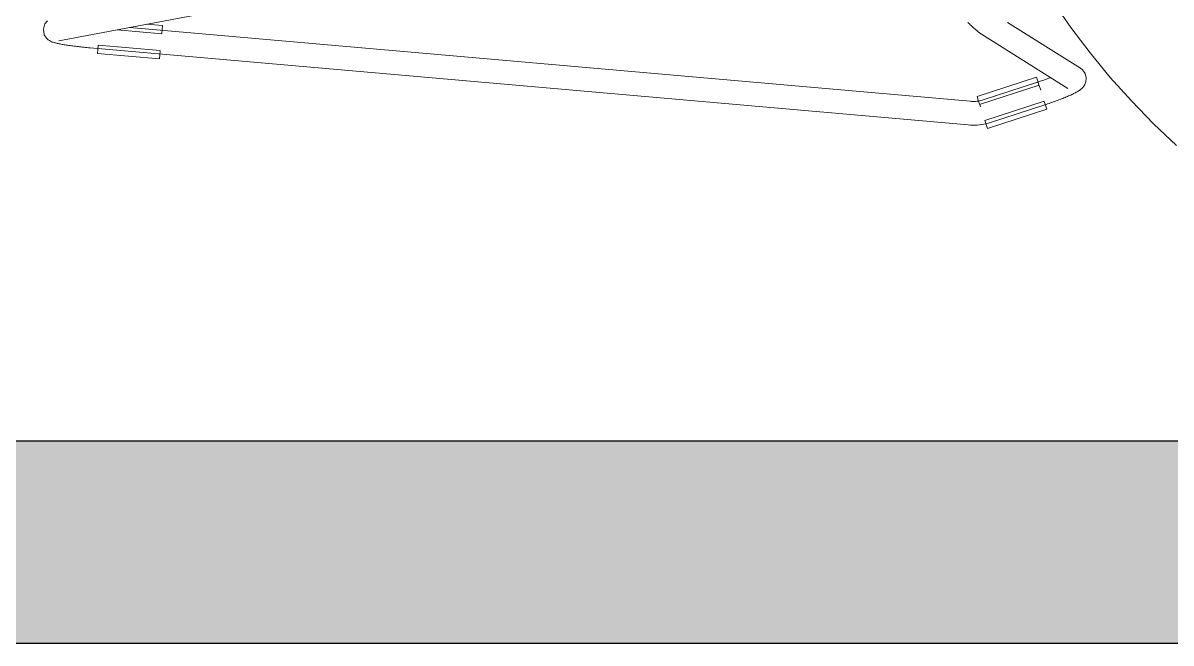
# Model space of a CAD drawing. Header units: millimetres. Extents: x 155927 to 295199, y -4084 to 97293.
# Drawn here: x 226800 to 227380, y 23406 to 23719 of the extents above; entities that cross this region are included whole.
import ezdxf

# ---------------------------------------------------------------- set-up
doc = ezdxf.new("R2010")
doc.units = ezdxf.units.MM
doc.header["$MEASUREMENT"] = 0
for name, color, linetype, lineweight in [('A-WALL-PATT', 7, 'CONTINUOUS', 9), ('I-FURN', 8, 'CONTINUOUS', 9), ('I-WALL', 7, 'CONTINUOUS', 9)]:
    doc.layers.add(name, color=color, linetype=linetype, lineweight=lineweight)

msp = doc.modelspace()

# ---------------------------------------------------------------- hatches: boundary and pattern name
at = {"layer": 'A-WALL-PATT'}
msp.add_hatch(color=256, dxfattribs=at).paths.add_polyline_path([(226452.83, 23405.61), (230738.83, 23405.61), (230738.83, 23507.61), (226452.83, 23507.61)], flags=0)

# ---------------------------------------------------------------- linework, layer by layer
at = {"layer": 'I-FURN'}
for p, q in [((226818.12, 23709.61), (226917.41, 23728.42)), ((227320.03, 23729.45), (227329.18, 23716.33)), ((226811.13, 23718.26), (226810.3, 23715.51)), ((226810.3, 23715.51), (226810.78, 23712.75)), ((226811.13, 23718.26), (226812.45, 23719.84)), ((227278.34, 23679.14), (226853.99, 23716.42)), ((226870.48, 23717.47), (226862.58, 23718.16)), ((226870.3, 23715.42), (226870.11, 23713.36)), ((226870.48, 23717.47), (226870.3, 23715.42)), ((227277.49, 23718.58), (227277.05, 23718.99)), ((227277.91, 23718.19), (227277.49, 23718.58)), ((227278.32, 23717.81), (227277.91, 23718.19)), ((227278.73, 23717.44), (227278.32, 23717.81)), ((227279.12, 23717.09), (227278.73, 23717.44)), ((227279.49, 23716.74), (227279.12, 23717.09)), ((227279.86, 23716.41), (227279.49, 23716.74)), ((227280.21, 23716.1), (227279.86, 23716.41)), ((227280.55, 23715.8), (227280.21, 23716.1)), ((227280.87, 23715.51), (227280.55, 23715.8)), ((227281.18, 23715.24), (227280.87, 23715.51)), ((227333.95, 23695.84), (227297.19, 23718.87)), ((227329.18, 23716.33), (227338.85, 23703.59)), ((226810.78, 23712.75), (226811.82, 23711.1)), ((226811.82, 23711.1), (226812.73, 23710.24)), ((226812.73, 23710.24), (226813.43, 23709.76)), ((226813.43, 23709.76), (226813.99, 23709.46)), ((226847.62, 23715.21), (226870.1, 23713.24)), ((227281.47, 23714.98), (227281.18, 23715.24)), ((227281.75, 23714.74), (227281.47, 23714.98)), ((227282.02, 23714.51), (227281.75, 23714.74)), ((227282.27, 23714.29), (227282.02, 23714.51)), ((227282.51, 23714.09), (227282.27, 23714.29)), ((227282.74, 23713.9), (227282.51, 23714.09)), ((227282.96, 23713.72), (227282.74, 23713.9)), ((227283.19, 23713.55), (227282.96, 23713.72)), ((227283.42, 23713.37), (227283.19, 23713.55)), ((227283.67, 23713.19), (227283.42, 23713.37)), ((227284, 23712.98), (227283.67, 23713.19)), ((227284, 23712.98), (227327.58, 23685.67)), ((226813.99, 23709.46), (226814.47, 23709.24)), ((226814.47, 23709.24), (226814.9, 23709.08)), ((226814.9, 23709.08), (226815.3, 23708.93)), ((226815.3, 23708.93), (226815.7, 23708.81)), ((226815.7, 23708.81), (226816.09, 23708.69)), ((226816.09, 23708.69), (226816.49, 23708.59)), ((226816.49, 23708.59), (226816.91, 23708.48)), ((226816.91, 23708.48), (226817.33, 23708.38)), ((226817.33, 23708.38), (226817.78, 23708.28)), ((226817.78, 23708.28), (226818.24, 23708.19)), ((226818.24, 23708.19), (226818.71, 23708.09)), ((226818.71, 23708.09), (226819.21, 23708)), ((226819.21, 23708), (226819.72, 23707.9)), ((226819.72, 23707.9), (226820.26, 23707.81)), ((226820.26, 23707.81), (226820.81, 23707.72)), ((226820.81, 23707.72), (226821.38, 23707.62)), ((226821.38, 23707.62), (226821.96, 23707.53)), ((226821.96, 23707.53), (226822.57, 23707.44)), ((226822.57, 23707.44), (226823.18, 23707.35)), ((226823.18, 23707.35), (226823.82, 23707.26)), ((226823.82, 23707.26), (226824.47, 23707.17)), ((226824.47, 23707.17), (226825.13, 23707.08)), ((226825.13, 23707.08), (226825.81, 23707)), ((226825.81, 23707), (226826.5, 23706.91)), ((226826.5, 23706.91), (226827.19, 23706.83)), ((226827.19, 23706.83), (226827.9, 23706.74)), ((226827.9, 23706.74), (226828.62, 23706.66)), ((226828.62, 23706.66), (226829.35, 23706.58)), ((226829.35, 23706.58), (226830.08, 23706.5)), ((226830.08, 23706.5), (226830.82, 23706.43)), ((226830.82, 23706.43), (226831.56, 23706.35)), ((226831.56, 23706.35), (226832.31, 23706.28)), ((226832.31, 23706.28), (226833.06, 23706.21)), ((226833.06, 23706.21), (226833.81, 23706.14)), ((226833.81, 23706.14), (226833.97, 23706.13)), ((226833.97, 23706.13), (227277.29, 23667.18)), ((226837.58, 23703.32), (226837.76, 23705.36)), ((226837.76, 23705.36), (226837.94, 23707.42)), ((226869.36, 23704.79), (226837.95, 23707.55)), ((226869.35, 23704.66), (226869.17, 23702.6)), ((226868.99, 23700.56), (226837.58, 23703.32)), ((226869.17, 23702.6), (226868.99, 23700.56)), ((227338.85, 23703.59), (227349.03, 23691.24)), ((227335.07, 23694.95), (227333.95, 23695.84)), ((227335.07, 23694.95), (227336.3, 23693.21)), ((227336.3, 23693.21), (227336.89, 23690.99)), ((227311.77, 23691.31), (227281.76, 23681.62)), ((227283.07, 23677.58), (227313.07, 23687.27)), ((227311.72, 23688.59), (227284.9, 23679.88)), ((227312.05, 23688.7), (227311.72, 23688.59)), ((227311.77, 23691.31), (227312.4, 23689.36)), ((227312.74, 23688.93), (227312.05, 23688.7)), ((227312.4, 23689.36), (227313.03, 23687.39)), ((227313.43, 23689.16), (227312.74, 23688.93)), ((227313.9, 23684.69), (227313.1, 23687.17)), ((227314.11, 23689.39), (227313.43, 23689.16)), ((227314.79, 23689.62), (227314.11, 23689.39)), ((227315.47, 23689.86), (227314.79, 23689.62)), ((227316.13, 23690.09), (227315.47, 23689.86)), ((227316.79, 23690.33), (227316.13, 23690.09)), ((227317.44, 23690.57), (227316.79, 23690.33)), ((227318.07, 23690.8), (227317.44, 23690.57)), ((227318.7, 23691.03), (227318.07, 23690.8)), ((227335.62, 23686.72), (227335.1, 23686.09)), ((227336.19, 23687.63), (227335.62, 23686.72)), ((227336.71, 23689.01), (227336.19, 23687.63)), ((227336.89, 23690.99), (227336.71, 23689.01)), ((227349.03, 23691.24), (227359.69, 23679.31)), ((227282.39, 23679.67), (227281.76, 23681.62)), ((227324.99, 23680.6), (227324.35, 23680.35)), ((227325.62, 23680.85), (227324.99, 23680.6)), ((227326.23, 23681.1), (227325.62, 23680.85)), ((227326.82, 23681.35), (227326.23, 23681.1)), ((227327.4, 23681.6), (227326.82, 23681.35)), ((227327.96, 23681.84), (227327.4, 23681.6)), ((227328.51, 23682.08), (227327.96, 23681.84)), ((227329.03, 23682.32), (227328.51, 23682.08)), ((227329.54, 23682.55), (227329.03, 23682.32)), ((227330.04, 23682.78), (227329.54, 23682.55)), ((227330.51, 23683.02), (227330.04, 23682.78)), ((227330.97, 23683.24), (227330.51, 23683.02)), ((227331.41, 23683.47), (227330.97, 23683.24)), ((227331.83, 23683.7), (227331.41, 23683.47)), ((227332.24, 23683.93), (227331.83, 23683.7)), ((227332.64, 23684.17), (227332.24, 23683.93)), ((227333.03, 23684.41), (227332.64, 23684.17)), ((227333.42, 23684.67), (227333.03, 23684.41)), ((227333.81, 23684.94), (227333.42, 23684.67)), ((227334.21, 23685.26), (227333.81, 23684.94)), ((227334.64, 23685.63), (227334.21, 23685.26)), ((227335.1, 23686.09), (227334.64, 23685.63)), ((227278.37, 23679.13), (227278.34, 23679.13)), ((227279.03, 23679.09), (227278.37, 23679.13)), ((227279.69, 23679.07), (227279.03, 23679.09)), ((227280.35, 23679.08), (227279.69, 23679.07)), ((227281.01, 23679.12), (227280.35, 23679.08)), ((227281.67, 23679.18), (227281.01, 23679.12)), ((227282.33, 23679.27), (227281.67, 23679.18)), ((227282.98, 23679.38), (227282.33, 23679.27)), ((227283.03, 23677.7), (227282.39, 23679.67)), ((227283.63, 23679.52), (227282.98, 23679.38)), ((227283.47, 23676.32), (227283.1, 23677.48)), ((227284.27, 23679.69), (227283.63, 23679.52)), ((227284.9, 23679.88), (227284.27, 23679.69)), ((227315.68, 23679.2), (227285.67, 23669.51)), ((227316.98, 23675.16), (227286.98, 23665.47)), ((227288.61, 23668.47), (227315.43, 23677.18)), ((227315.88, 23677.33), (227315.43, 23677.18)), ((227315.72, 23679.08), (227316.35, 23677.11)), ((227316.62, 23677.57), (227315.88, 23677.33)), ((227316.35, 23677.11), (227316.98, 23675.16)), ((227317.36, 23677.82), (227316.62, 23677.57)), ((227318.09, 23678.07), (227317.36, 23677.82)), ((227318.82, 23678.32), (227318.09, 23678.07)), ((227319.54, 23678.57), (227318.82, 23678.32)), ((227320.26, 23678.83), (227319.54, 23678.57)), ((227320.97, 23679.08), (227320.26, 23678.83)), ((227321.66, 23679.33), (227320.97, 23679.08)), ((227322.35, 23679.59), (227321.66, 23679.33)), ((227323.03, 23679.84), (227322.35, 23679.59)), ((227323.7, 23680.1), (227323.03, 23679.84)), ((227324.35, 23680.35), (227323.7, 23680.1)), ((227359.69, 23679.31), (227370.82, 23667.82)), ((227286.35, 23667.42), (227285.71, 23669.39)), ((227277.29, 23667.18), (227278.43, 23667.1)), ((227278.43, 23667.1), (227279.57, 23667.07)), ((227279.57, 23667.07), (227280.72, 23667.09)), ((227280.72, 23667.09), (227281.86, 23667.15)), ((227281.86, 23667.15), (227282.99, 23667.25)), ((227282.99, 23667.25), (227284.13, 23667.4)), ((227284.13, 23667.4), (227285.25, 23667.6)), ((227285.25, 23667.6), (227286.37, 23667.84)), ((227286.98, 23665.47), (227286.35, 23667.42)), ((227286.37, 23667.84), (227287.47, 23668.12)), ((227287.47, 23668.12), (227288.57, 23668.45)), ((227288.57, 23668.45), (227288.61, 23668.47)), ((227370.82, 23667.82), (227382.39, 23656.77))]:
    msp.add_line(p, q, dxfattribs=at)
at = {"layer": 'I-WALL', "lineweight": 30}
for p, q in [((230738.83, 23507.61), (226452.83, 23507.61)), ((226452.83, 23405.61), (230738.83, 23405.61))]:
    msp.add_line(p, q, dxfattribs=at)

doc.saveas('drawing.dxf')
